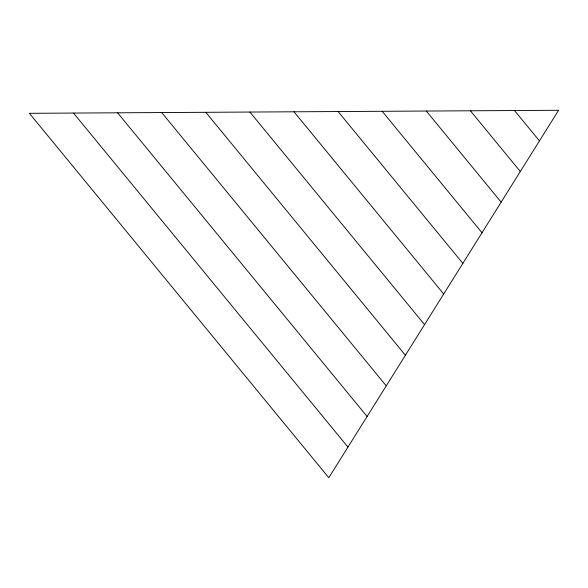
<?xml version="1.0" encoding="UTF-8"?>
<svg xmlns="http://www.w3.org/2000/svg" width="588" height="588" viewBox="0 0 588 588"><rect width="100%" height="100%" fill="white"/><g stroke="black" fill="none" stroke-linecap="round" stroke-linejoin="round"><path stroke-width="0.88" d="M514.5 110.537L539.453 140.899M470.4 110.787L520.299 171.52M426.3 111.036L501.152 202.14M382.2 111.294L481.998 232.76M338.1 111.544L462.852 263.38M294 111.801L443.697 294M249.9 112.051L424.551 324.62M205.8 112.308L405.397 355.24M161.7 112.558L386.25 385.86M117.6 112.808L367.096 416.48M73.5 113.065L347.949 447.1M558.6 110.279L328.802 477.721L29.4 113.315L558.6 110.279"/></g></svg>
